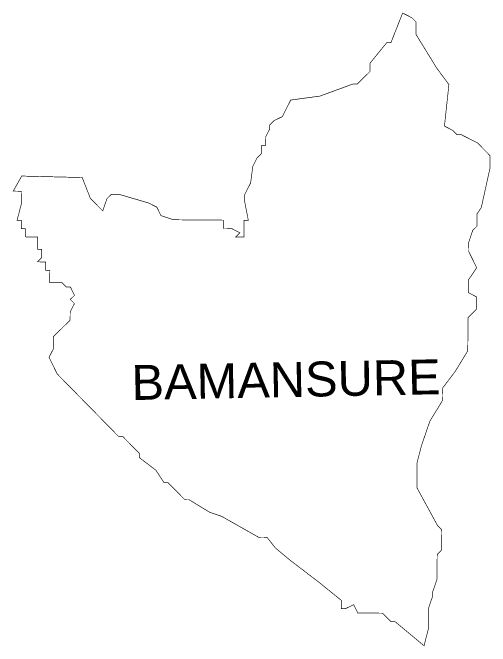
# Model space of a CAD drawing. Header units: metres. Extents: x 274532 to 277165, y 2071677 to 2073649.
# Drawn here: x 275678 to 277165, y 2071677 to 2073649 of the extents above; entities that cross this region are included whole.
import ezdxf

# ---------------------------------------------------------------- set-up
doc = ezdxf.new("R2010")
doc.units = ezdxf.units.M
doc.header["$MEASUREMENT"] = 0
doc.layers.add('VILLAGE NAME', color=250, linetype='Continuous')
doc.styles.get("Standard").update_dxf_attribs({"font": 'simplex.shx'})

msp = doc.modelspace()

# ---------------------------------------------------------------- linework, layer by layer
at = {"color": 6, "const_width": 2, "flags": 128}
msp.add_lwpolyline([(275706.4, 2073140.7), (275894.7, 2073136.1), (275920.1, 2073071.2), (275958.6, 2073032.1), (275971.8, 2073070.8), (275984.9, 2073083.6), (276010.8, 2073083.4), (276101.2, 2073056.9), (276127, 2073043.8), (276139.7, 2073017.8), (276178.5, 2073004.6), (276333.8, 2073003.4), (276333.6, 2072977.5), (276359.5, 2072977.3), (276385.3, 2072964.2), (276372.3, 2072951.4), (276398.1, 2072951.4), (276398.5, 2073003), (276411.6, 2073003), (276399, 2073067.7), (276399.1, 2073080.6), (276418.8, 2073119.3), (276425.6, 2073171), (276438.8, 2073196.9), (276451.8, 2073209.7), (276452, 2073235.6), (276464.9, 2073235.6), (276465.1, 2073261.3), (276478.3, 2073287.2), (276478.4, 2073300.1), (276491.4, 2073313), (276517.4, 2073325.7), (276543.6, 2073377.3), (276634.4, 2073389.6), (276738.2, 2073427.6), (276751.1, 2073427.6), (276790.2, 2073466.1), (276790.2, 2073491.9), (276842.7, 2073556.3), (276855.6, 2073556.3), (276872.1, 2073598.2), (276887, 2073635.9), (276888.6, 2073640.1), (276892.3, 2073648), (276920.9, 2073633.4), (276933.8, 2073620.4), (276933.5, 2073581.6), (276997.4, 2073477.6), (277035.9, 2073425.5), (277022, 2073296.2), (277047.8, 2073283), (277060.7, 2073270), (277073.6, 2073269.9), (277125.2, 2073243.6), (277163.7, 2073204.5), (277163.7, 2073165.2), (277136.7, 2073042.9), (277123.6, 2073023.6), (277123.3, 2072984.7), (277110.2, 2072971.9), (277097, 2072933.1), (277096.8, 2072907.2), (277122.4, 2072855.3), (277096.2, 2072816.6), (277096.2, 2072777.8), (277121.7, 2072764.7), (277121.4, 2072725.8), (277095.3, 2072700.2), (277094.6, 2072596.6), (277055.3, 2072532.2), (277016.1, 2072480.6), (277015.8, 2072441.8), (276976.5, 2072377.4), (276950, 2072299.9), (276936.7, 2072248.2), (276936.2, 2072170.6), (277000, 2072053.6), (277012.9, 2072040.6), (277012.4, 2071975.8), (276999.4, 2071963), (276998.8, 2071885.3), (276985.5, 2071846.6), (276985.5, 2071833.6), (276972.2, 2071794.9), (276971.8, 2071730.2), (276958.4, 2071678.5), (276868.1, 2071753.7), (276855.3, 2071753.8), (276829.7, 2071779.9), (276752.2, 2071780.6), (276739.6, 2071806.5), (276713.7, 2071793.8), (276700.7, 2071793.9), (276701, 2071819.8), (276674, 2071841.7), (276631.6, 2071876), (276597.1, 2071902.4), (276541, 2071945.3), (276496, 2071982.9), (276470.4, 2072015.4), (276444.6, 2072015.6), (276329.1, 2072081.2), (276290.5, 2072094.5), (276226.3, 2072133.8), (276213.4, 2072133.9), (276162.2, 2072186), (276149.4, 2072186.1), (276123.9, 2072225), (276072.6, 2072264.2), (276072.7, 2072277.1), (276021.6, 2072329.2), (276008.7, 2072329.3), (275816.8, 2072524.7), (275791.5, 2072576.5), (275804.7, 2072602.2), (275805, 2072640.9), (275857.1, 2072692.1), (275857.3, 2072717.9), (275870.5, 2072743.6), (275857.7, 2072756.6), (275870.7, 2072769.4), (275858, 2072795.3), (275845.1, 2072795.4), (275832.3, 2072808.5), (275793.6, 2072808.8), (275794, 2072847.5), (275781.1, 2072847.6), (275781.3, 2072873.5), (275755.5, 2072873.7), (275768.5, 2072886.5), (275768.7, 2072912.3), (275755.8, 2072912.4), (275756.2, 2072951.1), (275717.5, 2072951.5), (275717.7, 2072977.3), (275704.8, 2072977.4), (275705, 2073003.2), (275692.1, 2073003.3), (275705.5, 2073054.8), (275705.8, 2073093.5), (275680, 2073093.8), (275706.4, 2073140.7)], dxfattribs=at)

# ---------------------------------------------------------------- texts
at = {"layer": 'VILLAGE NAME', "insert": (276046.9, 2072552), "char_height": 108.748, "attachment_point": 1, "rotation": 1.1028}
msp.add_mtext_dynamic_manual_height_columns('{\\fArial|b0|i0|c0|p34;BAMANSURE}', width=726.929, gutter_width=543.7, heights=[0], dxfattribs=at)

doc.saveas('drawing.dxf')
